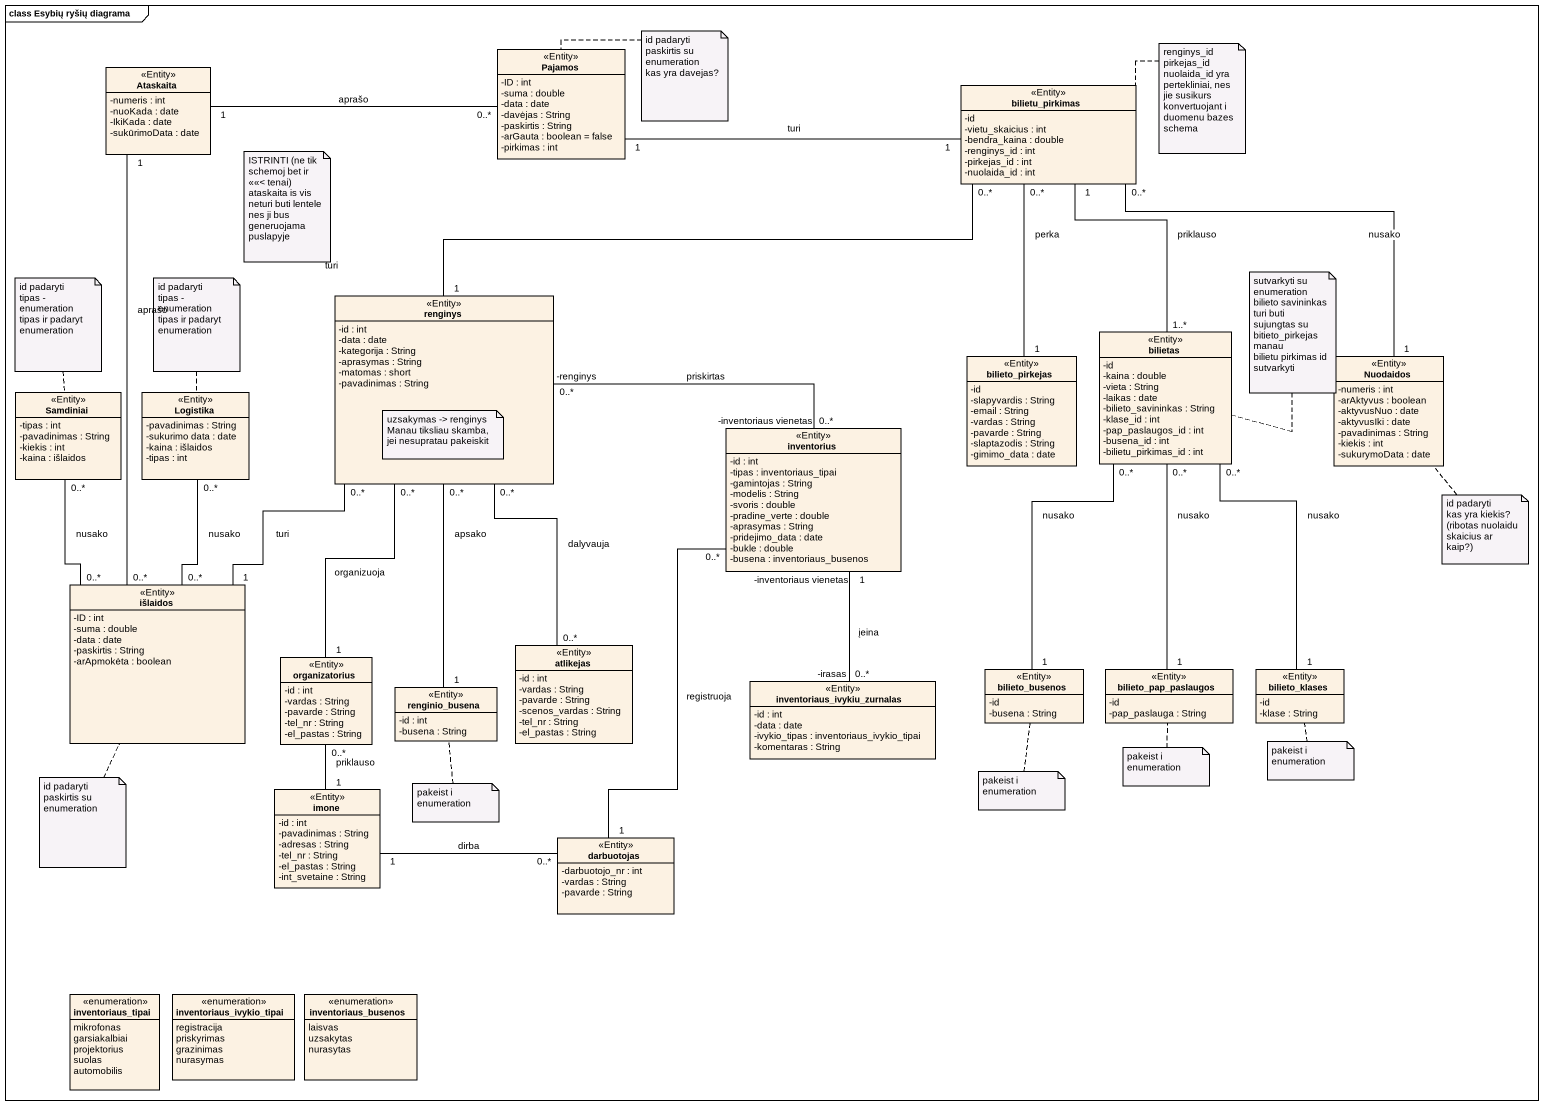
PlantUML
@startuml
mainframe class Esybių ryšių diagrama
hide circle
hide empty members
skinparam classAttributeIconSize 0
class Ataskaita <<Entity>> {
  -numeris : int
  -nuoKada : date
  -IkiKada : date
  -sukūrimoData : date
}
class Pajamos <<Entity>> {
  -ID : int
  -suma : double
  -data : date
  -davėjas : String
  -paskirtis : String
  -arGauta : boolean = false
  -pirkimas : int
}
class bilietu_pirkimas <<Entity>> {
  -id
  -vietu_skaicius : int
  -bendra_kaina : double
  -renginys_id : int
  -pirkejas_id : int
  -nuolaida_id : int
}
class renginys <<Entity>> {
  -id : int
  -data : date
  -kategorija : String
  -aprasymas : String
  -matomas : short
  -pavadinimas : String
}
class bilietas <<Entity>> {
  -id
  -kaina : double
  -vieta : String
  -laikas : date
  -bilieto_savininkas : String
  -klase_id : int
  -pap_paslaugos_id : int
  -busena_id : int
  -bilietu_pirkimas_id : int
}
class bilieto_pirkejas <<Entity>> {
  -id
  -slapyvardis : String
  -email : String
  -vardas : String
  -pavarde : String
  -slaptazodis : String
  -gimimo_data : date
}
class Nuodaidos <<Entity>> {
  -numeris : int
  -arAktyvus : boolean
  -aktyvusNuo : date
  -aktyvusIki : date
  -pavadinimas : String
  -kiekis : int
  -sukurymoData : date
}
class Samdiniai <<Entity>> {
  -tipas : int
  -pavadinimas : String
  -kiekis : int
  -kaina : išlaidos
}
class Logistika <<Entity>> {
  -pavadinimas : String
  -sukurimo data : date
  -kaina : išlaidos
  -tipas : int
}
class inventorius <<Entity>> {
  -id : int
  -tipas : inventoriaus_tipai
  -gamintojas : String
  -modelis : String
  -svoris : double
  -pradine_verte : double
  -aprasymas : String
  -pridejimo_data : date
  -bukle : double
  -busena : inventoriaus_busenos
}
class išlaidos <<Entity>> {
  -ID : int
  -suma : double
  -data : date
  -paskirtis : String
  -arApmokėta : boolean
}
class atlikejas <<Entity>> {
  -id : int
  -vardas : String
  -pavarde : String
  -scenos_vardas : String
  -tel_nr : String
  -el_pastas : String
}
class organizatorius <<Entity>> {
  -id : int
  -vardas : String
  -pavarde : String
  -tel_nr : String
  -el_pastas : String
}
class renginio_busena <<Entity>> {
  -id : int
  -busena : String
}
class inventoriaus_ivykiu_zurnalas <<Entity>> {
  -id : int
  -data : date
  -ivykio_tipas : inventoriaus_ivykio_tipai
  -komentaras : String
}
class bilieto_busenos <<Entity>> {
  -id
  -busena : String
}
class bilieto_pap_paslaugos <<Entity>> {
  -id
  -pap_paslauga : String
}
class bilieto_klases <<Entity>> {
  -id
  -klase : String
}
class imone <<Entity>> {
  -id : int
  -pavadinimas : String
  -adresas : String
  -tel_nr : String
  -el_pastas : String
  -int_svetaine : String
}
class darbuotojas <<Entity>> {
  -darbuotojo_nr : int
  -vardas : String
  -pavarde : String
}
enum inventoriaus_tipai {
  mikrofonas
  garsiakalbiai
  projektorius
  suolas
  automobilis
}
enum inventoriaus_ivykio_tipai {
  registracija
  priskyrimas
  grazinimas
  nurasymas
}
enum inventoriaus_busenos {
  laisvas
  uzsakytas
  nurasytas
}
Pajamos "0..*" -left- "1" Ataskaita : aprašo
bilietu_pirkimas "1" -left- "1" Pajamos : turi
renginys "1" -right- "0..*" bilietu_pirkimas : turi
renginys "0..*\n-renginys" -right- "0..*\n-inventoriaus vienetas" inventorius : priskirtas
bilietas "1..*" -up- "1" bilietu_pirkimas : priklauso
bilieto_pirkejas "1" -up- "0..*" bilietu_pirkimas : perka
Nuodaidos "1" -up- "0..*" bilietu_pirkimas : nusako
išlaidos "0..*" -up- "1" Ataskaita : aprašo
išlaidos "1" -up- "0..*" renginys : turi
išlaidos "0..*" -up- "0..*" Samdiniai : nusako
išlaidos "0..*" -up- "0..*" Logistika : nusako
atlikejas "0..*" -up- "0..*" renginys : dalyvauja
organizatorius "1" -up- "0..*" renginys : organizuoja
renginio_busena "1" -up- "0..*" renginys : apsako
inventoriaus_ivykiu_zurnalas "0..*\n-irasas" -up- "1\n-inventoriaus vienetas" inventorius : įeina
bilieto_busenos "1" -up- "0..*" bilietas : nusako
bilieto_pap_paslaugos "1" -up- "0..*" bilietas : nusako
bilieto_klases "1" -up- "0..*" bilietas : nusako
imone "1" -up- "0..*" organizatorius : priklauso
imone "1" -right- "0..*" darbuotojas : dirba
darbuotojas "1" -up- "0..*" inventorius : registruoja
note right of Pajamos
  id padaryti
  paskirtis su enumeration
  kas yra davejas?
end note
note right of bilietu_pirkimas : renginys_id pirkejas_id nuolaida_id yra pertekliniai, nes jie susikurs konvertuojant i duomenu bazes schema
note as N3
  ISTRINTI (ne tik schemoj bet ir <<<<< tenai)
  ataskaita is vis neturi buti lentele nes ji bus generuojama puslapyje
end note
note top of Samdiniai
  id padaryti
  tipas - enumeration tipas ir padaryt enumeration
end note
note top of Logistika
  id padaryti
  tipas - enumeration tipas ir padaryt enumeration
end note
note right of bilietas
  sutvarkyti su enumeration
  bilieto savininkas turi buti sujungtas su bitieto_pirkejas manau
  bilietu pirkimas id sutvarkyti
end note
note as N7
  uzsakymas -> renginys
  Manau tiksliau skamba, jei nesupratau pakeiskit
end note
note bottom of Nuodaidos
  id padaryti
  kas yra kiekis? (ribotas nuolaidu skaicius ar kaip?)
end note
note bottom of bilieto_pap_paslaugos : pakeist i enumeration
note bottom of bilieto_klases : pakeist i enumeration
note bottom of išlaidos
  id padaryti
  paskirtis su enumeration
end note
note bottom of renginio_busena : pakeist i enumeration
note bottom of bilieto_busenos : pakeist i enumeration
@enduml
